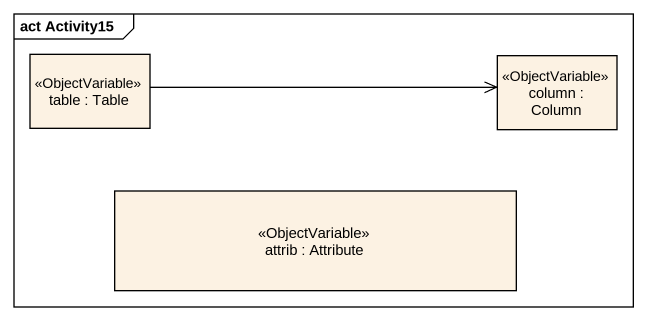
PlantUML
@startuml
mainframe act Activity15
hide empty description
state "table : Table" as table <<ObjectVariable>>
state "column : Column" as column <<ObjectVariable>>
state "attrib : Attribute" as attrib <<ObjectVariable>>
table -right-> column
@enduml
